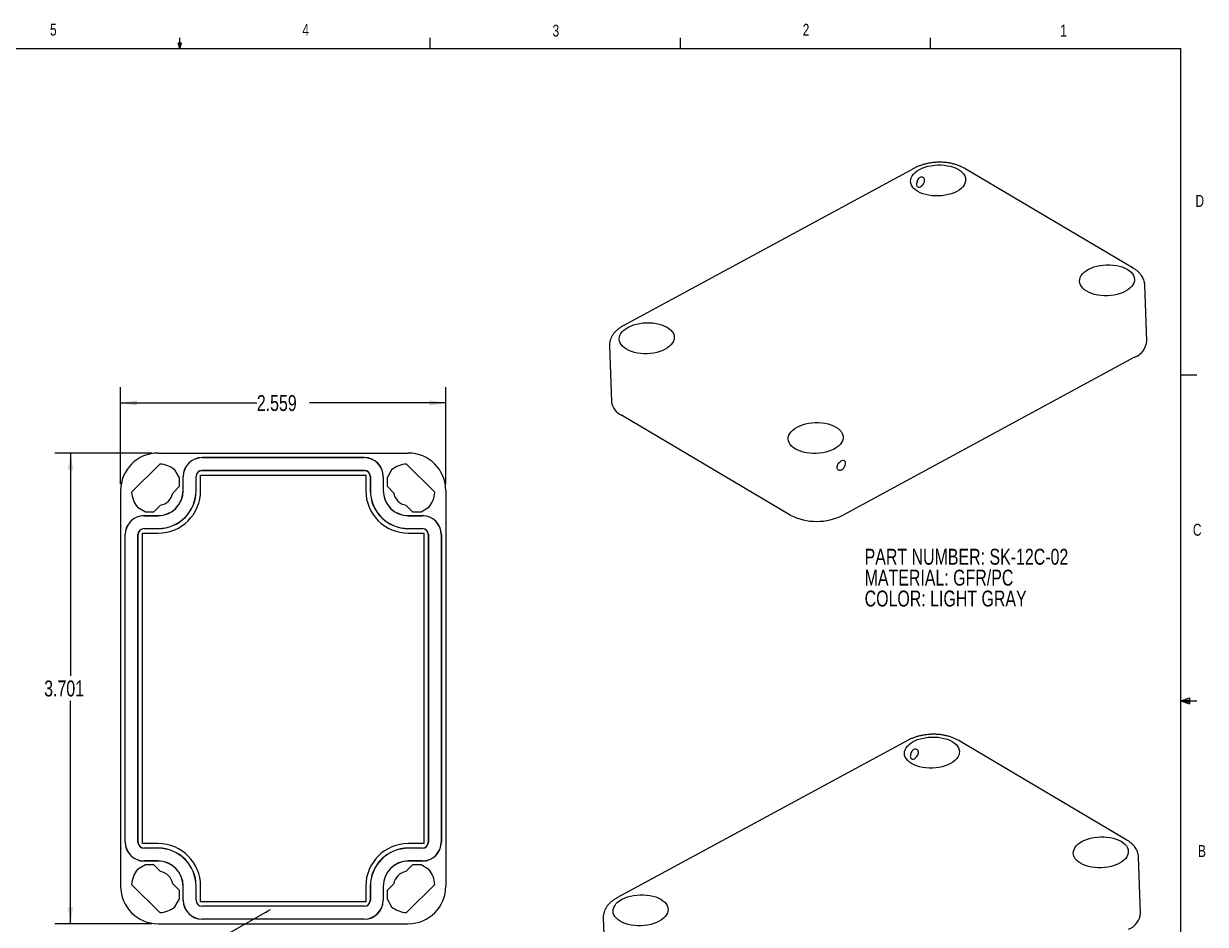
# Paper-space layout 'Layout1' of a CAD drawing. Extents: x 0.4 to 16.6, y 0.2 to 10.8.
# Drawn here: x 7.27 to 16.57, y 3.76 to 10.84 of the extents above; entities that cross this region are included whole.
import ezdxf

# ---------------------------------------------------------------- set-up
doc = ezdxf.new("R2010")
doc.units = 0
doc.header["$MEASUREMENT"] = 0
doc.linetypes.add('SLD-SOLID', pattern=[0])
doc.layers.get('0').update_dxf_attribs({"linetype": 'CONTINUOUS'})
doc.layers.add('SLD-0', color=7, linetype='SLD-SOLID')
doc.styles.add('SLDTEXTSTYLE1', font='TXT', dxfattribs={"width": 0.75})
doc.dimstyles.new('SLDDIMSTYLE1', dxfattribs={"dimtxt": 0.125, "dimasz": 0.13, "dimexe": 0, "dimexo": 0.0625, "dimgap": 0.03125, "dimtad": 0, "dimtih": 1, "dimtoh": 1, "dimdec": 3, "dimrnd": 1e-09, "dimzin": 12, "dimtxsty": 'SLDTEXTSTYLE1', "dimsah": 1, "dimcen": 0.09, "dimazin": 3, "dimtfac": 1, "dimtdec": 3, "dimtofl": 0, "dimtmove": 0, "dimatfit": 3, "dimtolj": 1, "dimtzin": 12})
doc.dimstyles.new('SLDDIMSTYLE2', dxfattribs={"dimtxt": 0.18, "dimasz": 0.04, "dimexe": 0, "dimexo": 0.0625, "dimgap": 0, "dimtad": 0, "dimtih": 1, "dimtoh": 1, "dimdec": 0, "dimrnd": 1e-09, "dimzin": 0, "dimtxsty": 'STANDARD', "dimblk1": 'DOT', "dimblk2": 'DOT', "dimsah": 1, "dimcen": 0.09, "dimazin": 3, "dimtfac": 0.04, "dimtdec": 0, "dimtofl": 0, "dimtmove": 0, "dimatfit": 3, "dimtolj": 1, "dimtzin": 0})

# ---------------------------------------------------------------- blocks, each defined once
blk = doc.blocks.new('SW_NOTE_3')
at = {"layer": 'SLD-0', "color": 0, "char_height": 0.125, "attachment_point": 1, "style": 'SLDTEXTSTYLE1'}
for s, insert in [('PART NUMBER: SK-12C-02', (0, 0.1611)), ('MATERIAL: GFR/PC', (0, -0.0032)), ('COLOR: LIGHT GRAY', (0, -0.1676))]:
    blk.add_mtext(s, dxfattribs=dict(at, insert=insert))
blk = doc.blocks.new('_D_1')
at = {"layer": 'SLD-0'}
for p, q in [((8.0343, 7.2164), (8.0343, 7.9804)), ((10.5933, 7.2164), (10.5933, 7.9804)), ((8.0343, 7.8554), (9.106, 7.8554)), ((10.5933, 7.8554), (9.5216, 7.8554))]:
    blk.add_line(p, q, dxfattribs=at)
for points in [[(8.0343, 7.8554), (8.1643, 7.8354), (8.1643, 7.8754)], [(10.5933, 7.8554), (10.4633, 7.8754), (10.4633, 7.8354)]]:
    blk.add_solid(points, dxfattribs=at)
at = {"layer": 'SLD-0', "insert": (9.106, 7.9173), "char_height": 0.125, "attachment_point": 1, "style": 'SLDTEXTSTYLE1'}
blk.add_mtext('2.559', dxfattribs=at)
blk = doc.blocks.new('_D_2')
at = {"layer": 'SLD-0'}
for p, q in [((8.2795, 7.4617), (7.5156, 7.4617)), ((7.6406, 7.4617), (7.6406, 5.7105)), ((7.6406, 3.7609), (7.6406, 5.5121)), ((8.2795, 3.7609), (7.5156, 3.7609))]:
    blk.add_line(p, q, dxfattribs=at)
for points in [[(7.6406, 7.4617), (7.6206, 7.3317), (7.6606, 7.3317)], [(7.6406, 3.7609), (7.6606, 3.8909), (7.6206, 3.8909)]]:
    blk.add_solid(points, dxfattribs=at)
at = {"layer": 'SLD-0', "insert": (7.4328, 5.6732), "char_height": 0.125, "attachment_point": 1, "style": 'SLDTEXTSTYLE1'}
blk.add_mtext('3.701', dxfattribs=at)
blk = doc.blocks.new('_DOT')
at = {"color": 0, "linetype": 'BYBLOCK'}
blk.add_line((-0.5, 0), (-1, 0), dxfattribs=at)
at = {"color": 0, "linetype": 'BYBLOCK', "const_width": 0.5}
blk.add_lwpolyline([(-0.25, 0, 1), (0.25, 0, 1)], format="xyb", close=True, dxfattribs=at)

psp = doc.layouts.get("Layout1")

# ---------------------------------------------------------------- linework, layer by layer
at = {"color": 7, "linetype": 'SLD-SOLID'}
for p, q in [((8.501, 10.6421), (8.501, 10.7269)), ((10.4698, 10.6421), (10.4698, 10.7269)), ((12.4385, 10.6421), (12.4385, 10.7269)), ((14.4073, 10.6421), (14.4073, 10.7269)), ((0.6263, 10.6421), (16.3763, 10.6421)), ((8.501, 10.6421), (8.4878, 10.684)), ((8.5136, 10.684), (8.4878, 10.684)), ((8.494, 10.684), (8.501, 10.6421)), ((8.501, 10.6421), (8.5136, 10.684)), ((8.5059, 10.684), (8.501, 10.6421)), ((16.3763, 0.3921), (16.3763, 10.6421)), ((14.2808, 9.7017), (11.9883, 8.4614)), ((16.0015, 8.9162), (14.6725, 9.7007)), ((16.1084, 8.3429), (16.0924, 8.7819)), ((11.8808, 8.3045), (11.8968, 7.8655)), ((16.0127, 8.2145), (13.7202, 6.9741)), ((16.3763, 8.0753), (16.5013, 8.0753)), ((13.3032, 6.974), (11.9742, 7.7586)), ((8.3295, 7.4617), (10.298, 7.4617)), ((8.1213, 7.1531), (8.3429, 7.3746)), ((8.676, 7.4262), (9.9516, 7.4262)), ((9.9516, 7.4252), (8.676, 7.4252)), ((10.2847, 7.3746), (10.5063, 7.1531)), ((8.4969, 7.2663), (8.4606, 7.3288)), ((8.4969, 7.2001), (8.4969, 7.2663)), ((8.5264, 7.1664), (8.5264, 7.2766)), ((8.5274, 7.1664), (8.5274, 7.2766)), ((8.6278, 7.1664), (8.6278, 7.2766)), ((8.6288, 7.1664), (8.6288, 7.2766)), ((8.6642, 7.2884), (9.9634, 7.2884)), ((8.6642, 7.1664), (8.6642, 7.2884)), ((9.9516, 7.3249), (8.676, 7.3249)), ((8.676, 7.3239), (9.9516, 7.3239)), ((9.9634, 7.2884), (9.9634, 7.1664)), ((9.9988, 7.2766), (9.9988, 7.1664)), ((9.9998, 7.2766), (9.9998, 7.1664)), ((10.1002, 7.2766), (10.1002, 7.1664)), ((10.1012, 7.2766), (10.1012, 7.1664)), ((10.167, 7.3288), (10.1307, 7.2663)), ((10.1307, 7.2663), (10.1307, 7.2001)), ((8.0343, 7.1664), (8.0343, 4.0562)), ((8.4441, 7.1473), (8.4969, 7.2001)), ((10.1307, 7.2001), (10.1835, 7.1473)), ((10.5933, 7.1664), (10.5933, 4.0562)), ((8.1672, 7.0353), (8.2296, 6.9991)), ((8.2296, 6.9991), (8.2958, 6.9991)), ((8.2958, 6.9991), (8.3486, 7.0518)), ((10.279, 7.0518), (10.3317, 6.9991)), ((10.3317, 6.9991), (10.398, 6.9991)), ((10.398, 6.9991), (10.4604, 7.0353)), ((8.2193, 6.9696), (8.3295, 6.9696)), ((8.2193, 6.9686), (8.3295, 6.9686)), ((10.298, 6.9696), (10.4083, 6.9696)), ((10.298, 6.9686), (10.4083, 6.9686)), ((8.0697, 4.4026), (8.0697, 6.8199)), ((8.0707, 4.4026), (8.0707, 6.8199)), ((8.1711, 4.4026), (8.1711, 6.8199)), ((8.1721, 4.4026), (8.1721, 6.8199)), ((8.2075, 6.8318), (8.3295, 6.8318)), ((8.2075, 4.3908), (8.2075, 6.8318)), ((8.2193, 6.8682), (8.3295, 6.8682)), ((8.2193, 6.8672), (8.3295, 6.8672)), ((10.298, 6.8682), (10.4083, 6.8682)), ((10.298, 6.8672), (10.4083, 6.8672)), ((10.298, 6.8318), (10.4201, 6.8318)), ((10.4201, 6.8318), (10.4201, 4.3908)), ((10.4555, 6.8199), (10.4555, 4.4026)), ((10.4565, 6.8199), (10.4565, 4.4026)), ((10.5569, 6.8199), (10.5569, 4.4026)), ((10.5579, 6.8199), (10.5579, 4.4026)), ((16.3763, 5.5128), (16.4434, 5.5368)), ((16.3763, 5.5128), (16.4434, 5.5218)), ((16.3763, 5.5128), (16.5013, 5.5128)), ((16.3763, 5.5128), (16.4434, 5.4902)), ((16.3763, 5.5128), (16.4434, 5.5025)), ((16.4434, 5.5368), (16.4434, 5.4902)), ((14.2319, 5.2042), (11.9394, 3.9638)), ((15.9526, 4.4187), (14.6236, 5.2032)), ((8.3295, 4.3908), (8.2075, 4.3908)), ((10.4201, 4.3908), (10.298, 4.3908)), ((8.3295, 4.3554), (8.2193, 4.3554)), ((8.3295, 4.3544), (8.2193, 4.3544)), ((10.4083, 4.3554), (10.298, 4.3554)), ((10.4083, 4.3544), (10.298, 4.3544)), ((16.0596, 3.8454), (16.0436, 4.2844)), ((8.2296, 4.2235), (8.1672, 4.1872)), ((8.3295, 4.254), (8.2193, 4.254)), ((8.3295, 4.253), (8.2193, 4.253)), ((8.2958, 4.2235), (8.2296, 4.2235)), ((8.3486, 4.1707), (8.2958, 4.2235)), ((10.3317, 4.2235), (10.279, 4.1707)), ((10.4083, 4.254), (10.298, 4.254)), ((10.4083, 4.253), (10.298, 4.253)), ((10.398, 4.2235), (10.3317, 4.2235)), ((10.4604, 4.1872), (10.398, 4.2235)), ((8.3429, 3.8479), (8.1213, 4.0695)), ((8.4969, 4.0225), (8.4441, 4.0752)), ((8.4969, 3.9562), (8.4969, 4.0225)), ((8.5264, 3.9459), (8.5264, 4.0562)), ((8.5274, 3.9459), (8.5274, 4.0562)), ((8.6278, 3.9459), (8.6278, 4.0562)), ((8.6288, 3.9459), (8.6288, 4.0562)), ((8.6642, 3.9341), (8.6642, 4.0562)), ((9.9634, 4.0562), (9.9634, 3.9341)), ((9.9988, 4.0562), (9.9988, 3.9459)), ((9.9998, 4.0562), (9.9998, 3.9459)), ((10.1002, 4.0562), (10.1002, 3.9459)), ((10.1012, 4.0562), (10.1012, 3.9459)), ((10.1835, 4.0752), (10.1307, 4.0225)), ((10.1307, 4.0225), (10.1307, 3.9562)), ((10.5063, 4.0695), (10.2847, 3.8479)), ((8.4606, 3.8938), (8.4969, 3.9562)), ((9.9634, 3.9341), (8.6642, 3.9341)), ((10.1307, 3.9562), (10.167, 3.8938)), ((9.9516, 3.8987), (8.676, 3.8987)), ((9.9516, 3.8977), (8.676, 3.8977)), ((8.3295, 3.7609), (10.298, 3.7609)), ((9.9516, 3.7973), (8.676, 3.7973)), ((9.9516, 3.7963), (8.676, 3.7963)), ((11.8319, 3.807), (11.8479, 3.368))]:
    psp.add_line(p, q, dxfattribs=at)
at = {"color": 7, "linetype": 'SLD-SOLID', "flags": 128}
for points in [[(14.3204, 9.6907), (14.3407, 9.7005), (14.3628, 9.7089), (14.3865, 9.7158), (14.4113, 9.721), (14.4369, 9.7245), (14.463, 9.7263), (14.4891, 9.7263), (14.5149, 9.7245), (14.54, 9.721), (14.564, 9.7158), (14.5866, 9.7089), (14.6074, 9.7006), (14.6262, 9.6908), (14.6426, 9.6798), (14.6565, 9.6676), (14.6677, 9.6546), (14.6758, 9.6408), (14.681, 9.6265), (14.683, 9.6119), (14.6818, 9.5971), (14.6776, 9.5825), (14.6702, 9.5682), (14.6599, 9.5544), (14.6467, 9.5413), (14.6309, 9.5292), (14.6128, 9.5181), (14.5925, 9.5084), (14.5703, 9.5), (14.5467, 9.4931), (14.5219, 9.4879), (14.4962, 9.4844), (14.4702, 9.4826), (14.4441, 9.4826), (14.4183, 9.4843), (14.3932, 9.4879), (14.3692, 9.4931), (14.3466, 9.4999), (14.3258, 9.5083), (14.307, 9.5181), (14.2905, 9.5291), (14.2766, 9.5412), (14.2655, 9.5543), (14.2573, 9.5681), (14.2522, 9.5824), (14.2502, 9.597), (14.2513, 9.6118), (14.2556, 9.6264), (14.263, 9.6407), (14.2733, 9.6545), (14.2864, 9.6676), (14.3022, 9.6797), (14.3204, 9.6907)], [(15.6494, 8.9062), (15.6697, 8.916), (15.6918, 8.9244), (15.7155, 8.9312), (15.7403, 8.9365), (15.7659, 8.94), (15.792, 8.9418), (15.8181, 8.9418), (15.8439, 8.94), (15.869, 8.9365), (15.893, 8.9313), (15.9155, 8.9244), (15.9364, 8.916), (15.9552, 8.9063), (15.9716, 8.8952), (15.9855, 8.8831), (15.9966, 8.8701), (16.0048, 8.8563), (16.01, 8.842), (16.012, 8.8273), (16.0108, 8.8126), (16.0065, 8.798), (15.9992, 8.7836), (15.9889, 8.7699), (15.9757, 8.7568), (15.9599, 8.7447), (15.9418, 8.7336), (15.9214, 8.7238), (15.8993, 8.7155), (15.8757, 8.7086), (15.8508, 8.7034), (15.8252, 8.6998), (15.7991, 8.6981), (15.773, 8.6981), (15.7473, 8.6998), (15.7222, 8.7034), (15.6982, 8.7086), (15.6756, 8.7154), (15.6547, 8.7238), (15.636, 8.7336), (15.6195, 8.7446), (15.6056, 8.7567), (15.5945, 8.7698), (15.5863, 8.7836), (15.5812, 8.7979), (15.5792, 8.8125), (15.5803, 8.8272), (15.5846, 8.8419), (15.5919, 8.8562), (15.6023, 8.87), (15.6154, 8.883), (15.6312, 8.8952), (15.6494, 8.9062)], [(12.0279, 8.4504), (12.0482, 8.4601), (12.0703, 8.4685), (12.094, 8.4754), (12.1188, 8.4806), (12.1444, 8.4841), (12.1705, 8.4859), (12.1966, 8.4859), (12.2224, 8.4842), (12.2474, 8.4806), (12.2715, 8.4754), (12.294, 8.4686), (12.3149, 8.4602), (12.3337, 8.4504), (12.3501, 8.4394), (12.364, 8.4273), (12.3751, 8.4142), (12.3833, 8.4004), (12.3885, 8.3861), (12.3905, 8.3715), (12.3893, 8.3567), (12.385, 8.3421), (12.3777, 8.3278), (12.3673, 8.314), (12.3542, 8.3009), (12.3384, 8.2888), (12.3202, 8.2778), (12.2999, 8.268), (12.2778, 8.2596), (12.2542, 8.2527), (12.2293, 8.2475), (12.2037, 8.244), (12.1776, 8.2422), (12.1515, 8.2422), (12.1258, 8.244), (12.1007, 8.2475), (12.0767, 8.2527), (12.0541, 8.2596), (12.0332, 8.2679), (12.0145, 8.2777), (11.998, 8.2887), (11.9841, 8.3009), (11.973, 8.3139), (11.9648, 8.3277), (11.9597, 8.342), (11.9577, 8.3566), (11.9588, 8.3714), (11.9631, 8.386), (11.9704, 8.4003), (11.9808, 8.4141), (11.9939, 8.4272), (12.0097, 8.4393), (12.0279, 8.4504)], [(13.3569, 7.6658), (13.3772, 7.6756), (13.3993, 7.684), (13.4229, 7.6908), (13.4478, 7.6961), (13.4734, 7.6996), (13.4995, 7.7014), (13.5256, 7.7014), (13.5513, 7.6996), (13.5764, 7.6961), (13.6004, 7.6909), (13.623, 7.684), (13.6439, 7.6757), (13.6626, 7.6659), (13.6791, 7.6549), (13.693, 7.6427), (13.7041, 7.6297), (13.7123, 7.6159), (13.7174, 7.6016), (13.7194, 7.5869), (13.7183, 7.5722), (13.714, 7.5576), (13.7067, 7.5433), (13.6963, 7.5295), (13.6832, 7.5164), (13.6674, 7.5043), (13.6492, 7.4932), (13.6289, 7.4835), (13.6068, 7.4751), (13.5831, 7.4682), (13.5583, 7.463), (13.5327, 7.4595), (13.5066, 7.4577), (13.4805, 7.4577), (13.4547, 7.4594), (13.4297, 7.463), (13.4056, 7.4682), (13.3831, 7.475), (13.3622, 7.4834), (13.3434, 7.4932), (13.327, 7.5042), (13.3131, 7.5163), (13.302, 7.5294), (13.2938, 7.5432), (13.2886, 7.5575), (13.2866, 7.5721), (13.2878, 7.5869), (13.2921, 7.6015), (13.2994, 7.6158), (13.3098, 7.6296), (13.3229, 7.6427), (13.3387, 7.6548), (13.3569, 7.6658)], [(13.7073, 7.3285), (13.7162, 7.3349), (13.7243, 7.3436), (13.7309, 7.3539), (13.7355, 7.3652), (13.7377, 7.3763), (13.7374, 7.3865), (13.7344, 7.3949), (13.7292, 7.4008), (13.7221, 7.4037), (13.7137, 7.4035), (13.7046, 7.4001)], [(14.2715, 5.1932), (14.2918, 5.203), (14.314, 5.2114), (14.3376, 5.2182), (14.3625, 5.2235), (14.3881, 5.227), (14.4141, 5.2288), (14.4403, 5.2288), (14.466, 5.227), (14.4911, 5.2235), (14.5151, 5.2183), (14.5377, 5.2114), (14.5585, 5.203), (14.5773, 5.1933), (14.5938, 5.1822), (14.6077, 5.1701), (14.6188, 5.1571), (14.627, 5.1433), (14.6321, 5.129), (14.6341, 5.1143), (14.633, 5.0996), (14.6287, 5.085), (14.6213, 5.0706), (14.611, 5.0569), (14.5979, 5.0438), (14.5821, 5.0317), (14.5639, 5.0206), (14.5436, 5.0108), (14.5215, 5.0025), (14.4978, 4.9956), (14.473, 4.9904), (14.4474, 4.9868), (14.4213, 4.9851), (14.3952, 4.9851), (14.3694, 4.9868), (14.3443, 4.9903), (14.3203, 4.9956), (14.2977, 5.0024), (14.2769, 5.0108), (14.2581, 5.0206), (14.2417, 5.0316), (14.2278, 5.0437), (14.2167, 5.0568), (14.2085, 5.0706), (14.2033, 5.0849), (14.2013, 5.0995), (14.2025, 5.1142), (14.2068, 5.1289), (14.2141, 5.1432), (14.2244, 5.157), (14.2376, 5.17), (14.2534, 5.1822), (14.2715, 5.1932)], [(15.6005, 4.4087), (15.6208, 4.4185), (15.643, 4.4269), (15.6666, 4.4337), (15.6914, 4.4389), (15.7171, 4.4425), (15.7431, 4.4443), (15.7692, 4.4443), (15.795, 4.4425), (15.8201, 4.439), (15.8441, 4.4337), (15.8667, 4.4269), (15.8875, 4.4185), (15.9063, 4.4088), (15.9228, 4.3977), (15.9367, 4.3856), (15.9478, 4.3725), (15.956, 4.3588), (15.9611, 4.3444), (15.9631, 4.3298), (15.962, 4.3151), (15.9577, 4.3004), (15.9503, 4.2861), (15.94, 4.2723), (15.9268, 4.2593), (15.9111, 4.2471), (15.8929, 4.2361), (15.8726, 4.2263), (15.8505, 4.2179), (15.8268, 4.2111), (15.802, 4.2059), (15.7764, 4.2023), (15.7503, 4.2005), (15.7242, 4.2005), (15.6984, 4.2023), (15.6733, 4.2058), (15.6493, 4.2111), (15.6267, 4.2179), (15.6059, 4.2263), (15.5871, 4.236), (15.5706, 4.2471), (15.5568, 4.2592), (15.5456, 4.2723), (15.5374, 4.286), (15.5323, 4.3003), (15.5303, 4.315), (15.5314, 4.3297), (15.5357, 4.3444), (15.5431, 4.3587), (15.5534, 4.3725), (15.5666, 4.3855), (15.5823, 4.3977), (15.6005, 4.4087)], [(11.979, 3.9528), (11.9993, 3.9626), (12.0215, 3.971), (12.0451, 3.9778), (12.0699, 3.9831), (12.0956, 3.9866), (12.1216, 3.9884), (12.1477, 3.9884), (12.1735, 3.9866), (12.1986, 3.9831), (12.2226, 3.9779), (12.2452, 3.971), (12.266, 3.9627), (12.2848, 3.9529), (12.3013, 3.9419), (12.3152, 3.9297), (12.3263, 3.9167), (12.3345, 3.9029), (12.3396, 3.8886), (12.3416, 3.8739), (12.3405, 3.8592), (12.3362, 3.8446), (12.3288, 3.8303), (12.3185, 3.8165), (12.3053, 3.8034), (12.2896, 3.7913), (12.2714, 3.7802), (12.2511, 3.7705), (12.2289, 3.7621), (12.2053, 3.7552), (12.1805, 3.75), (12.1548, 3.7465), (12.1288, 3.7447), (12.1027, 3.7447), (12.0769, 3.7464), (12.0518, 3.75), (12.0278, 3.7552), (12.0052, 3.762), (11.9844, 3.7704), (11.9656, 3.7802), (11.9491, 3.7912), (11.9352, 3.8033), (11.9241, 3.8164), (11.9159, 3.8302), (11.9108, 3.8445), (11.9088, 3.8591), (11.9099, 3.8739), (11.9142, 3.8885), (11.9216, 3.9028), (11.9319, 3.9166), (11.9451, 3.9297), (11.9608, 3.9418), (11.979, 3.9528)]]:
    psp.add_lwpolyline(points, dxfattribs=at)
at = {"color": 7, "linetype": 'SLD-SOLID'}
for centre, radius, start, end in [((15.9598, 8.3538), 0.149, 290.78507, 355.82056), ((12.0362, 7.885), 0.1408, 187.92291, 243.86844), ((8.3295, 7.1664), 0.2953, 90, 180), ((10.298, 7.1664), 0.2953, 0, 90), ((8.3295, 7.1664), 0.2087, 51.09174, 86.33123), ((8.676, 7.2766), 0.1496, 90, 180), ((8.676, 7.2766), 0.1486, 90, 180), ((9.9516, 7.2766), 0.1496, 360, 90), ((9.9516, 7.2766), 0.1486, 360, 90), ((10.298, 7.1664), 0.2087, 93.66877, 128.90826), ((8.676, 7.2766), 0.0482, 90, 180), ((8.676, 7.2766), 0.0472, 90, 180), ((9.9516, 7.2766), 0.0482, 0, 90), ((9.9516, 7.2766), 0.0472, 360, 90), ((8.3295, 7.1664), 0.1969, 270, 0), ((8.3295, 7.1664), 0.3346, 270, 0), ((8.3295, 7.1664), 0.2992, 270, 0), ((8.3295, 7.1664), 0.1979, 270, 0), ((8.3295, 7.1664), 0.2982, 270, 0), ((10.298, 7.1664), 0.3346, 180, 270), ((10.298, 7.1664), 0.2992, 180, 270), ((10.298, 7.1664), 0.2982, 180, 270), ((10.298, 7.1664), 0.1979, 180, 270), ((10.298, 7.1664), 0.1969, 180, 270), ((8.3295, 7.1664), 0.2087, 183.66877, 218.90826), ((8.3295, 7.1664), 0.1161, 279.44516, 350.55484), ((10.298, 7.1664), 0.1161, 189.44516, 260.55484), ((10.298, 7.1664), 0.2087, 321.09174, 356.33123), ((13.5116, 7.3837), 0.4597, 243.03658, 296.98526), ((8.2193, 6.8199), 0.1496, 90, 180), ((8.2193, 6.8199), 0.1486, 90, 180), ((10.4083, 6.8199), 0.1496, 360, 90), ((10.4083, 6.8199), 0.1486, 360, 90), ((8.2193, 6.8199), 0.0482, 90, 180), ((8.2193, 6.8199), 0.0472, 90, 180), ((10.4083, 6.8199), 0.0482, 360, 90), ((10.4083, 6.8199), 0.0472, 360, 90), ((8.2193, 4.4026), 0.1496, 180, 270), ((8.2193, 4.4026), 0.1486, 180, 270), ((8.2193, 4.4026), 0.0482, 180, 270), ((8.2193, 4.4026), 0.0472, 180, 270), ((8.3295, 4.0562), 0.3346, 360, 90), ((10.298, 4.0562), 0.3346, 90, 180), ((10.4083, 4.4026), 0.1496, 270, 0), ((10.4083, 4.4026), 0.0472, 270, 0), ((10.4083, 4.4026), 0.1486, 270, 0), ((10.4083, 4.4026), 0.0482, 270, 0), ((8.3295, 4.0562), 0.2992, 360, 90), ((8.3295, 4.0562), 0.2982, 360, 90), ((10.298, 4.0562), 0.2992, 90, 180), ((10.298, 4.0562), 0.2982, 90, 180), ((8.3295, 4.0562), 0.2087, 141.09174, 176.33123), ((8.3295, 4.0562), 0.1979, 0, 90), ((8.3295, 4.0562), 0.1969, 360, 90), ((10.298, 4.0562), 0.1979, 90, 180), ((10.298, 4.0562), 0.1969, 90, 180), ((10.298, 4.0562), 0.2087, 3.66877, 38.90826), ((8.3295, 4.0562), 0.1161, 9.44516, 80.55484), ((10.298, 4.0562), 0.1161, 99.44516, 170.55484), ((8.3295, 4.0562), 0.2953, 180, 270), ((10.298, 4.0562), 0.2953, 270, 0), ((8.676, 3.9459), 0.1496, 180, 270), ((8.676, 3.9459), 0.1486, 180, 270), ((8.676, 3.9459), 0.0482, 180, 270), ((8.676, 3.9459), 0.0472, 180, 270), ((9.9516, 3.9459), 0.1496, 270, 0), ((9.9516, 3.9459), 0.0472, 270, 0), ((9.9516, 3.9459), 0.1486, 270, 0), ((9.9516, 3.9459), 0.0482, 270, 0), ((8.3295, 4.0562), 0.2087, 273.66877, 308.90826), ((10.298, 4.0562), 0.2087, 231.09174, 266.33123), ((15.911, 3.8563), 0.149, 290.78507, 355.82056)]:
    psp.add_arc(centre, radius, start, end, dxfattribs=at)
for points, knots in [([(14.6725, 9.7007), (14.6685, 9.703), (14.6573, 9.7094), (14.6375, 9.7186), (14.6128, 9.7278), (14.5867, 9.7353), (14.5596, 9.7411), (14.5318, 9.7452), (14.5034, 9.7476), (14.4748, 9.7482), (14.4461, 9.7471), (14.4176, 9.7443), (14.3895, 9.7397), (14.3621, 9.7335), (14.3356, 9.7257), (14.3106, 9.7163), (14.2926, 9.708), (14.2831, 9.703), (14.2808, 9.7017)], [0, 0, 0, 0, 0.0373869, 0.1054541, 0.1734897, 0.2413843, 0.3090291, 0.376416, 0.443592, 0.5106314, 0.5776212, 0.6446534, 0.7117941, 0.7791417, 0.8467941, 0.9148421, 0.9795886, 1, 1, 1, 1]), ([(14.3058, 9.5536), (14.303, 9.5552), (14.3009, 9.5578), (14.2979, 9.5646), (14.297, 9.5688), (14.2966, 9.5783), (14.297, 9.5837), (14.2993, 9.5944), (14.3011, 9.6), (14.3059, 9.6102), (14.3089, 9.615), (14.3159, 9.623), (14.3199, 9.6263), (14.3284, 9.6307), (14.3327, 9.6319), (14.3412, 9.632), (14.3452, 9.6309), (14.3522, 9.6269), (14.3551, 9.6239), (14.3592, 9.6165), (14.3604, 9.6121), (14.3609, 9.6026), (14.3601, 9.5975), (14.3567, 9.5873), (14.3541, 9.5823), (14.3477, 9.5728), (14.3439, 9.5685), (14.3358, 9.5611), (14.3315, 9.558), (14.3232, 9.5536), (14.3191, 9.5522), (14.3118, 9.5515), (14.3085, 9.552), (14.3058, 9.5536)], [0, 0, 0, 0, 0.0625, 0.0625, 0.125, 0.125, 0.1875, 0.1875, 0.25, 0.25, 0.3125, 0.3125, 0.375, 0.375, 0.4375, 0.4375, 0.5, 0.5, 0.5625, 0.5625, 0.625, 0.625, 0.6875, 0.6875, 0.75, 0.75, 0.8125, 0.8125, 0.875, 0.875, 0.9375, 0.9375, 1, 1, 1, 1]), ([(16.0921, 8.7817), (16.092, 8.7862), (16.0915, 8.7972), (16.0876, 8.8143), (16.0811, 8.8326), (16.0719, 8.8502), (16.0602, 8.8669), (16.0461, 8.8827), (16.0295, 8.8975), (16.0142, 8.9085), (16.0045, 8.9144), (16.0015, 8.9162)], [0, 0, 0, 0, 0.082791, 0.199864, 0.317067, 0.435735, 0.557033, 0.681803, 0.810377, 0.94244, 1, 1, 1, 1]), ([(11.9883, 8.4614), (11.9842, 8.4591), (11.9725, 8.4526), (11.9547, 8.4406), (11.9356, 8.4249), (11.919, 8.4078), (11.9052, 8.3895), (11.8943, 8.3702), (11.8865, 8.3505), (11.882, 8.3305), (11.8802, 8.3152), (11.8809, 8.3067), (11.881, 8.3047)], [0, 0, 0, 0, 0.063906, 0.183021, 0.302533, 0.421224, 0.53784, 0.65123, 0.760816, 0.866768, 0.96982, 1, 1, 1, 1]), ([(13.7073, 7.3285), (13.703, 7.3263), (13.6987, 7.325), (13.6905, 7.3247), (13.6866, 7.3256), (13.6799, 7.3293), (13.6771, 7.3322), (13.6732, 7.3393), (13.672, 7.3436), (13.6717, 7.353), (13.6725, 7.358), (13.6758, 7.3682), (13.6782, 7.3732), (13.6845, 7.3828), (13.6882, 7.3871), (13.6962, 7.3947), (13.7004, 7.3978), (13.7046, 7.4001)], [0, 0, 0, 0, 0.125, 0.125, 0.25, 0.25, 0.375, 0.375, 0.5, 0.5, 0.625, 0.625, 0.75, 0.75, 0.875, 0.875, 1, 1, 1, 1]), ([(14.6236, 5.2032), (14.6197, 5.2055), (14.6085, 5.2118), (14.5887, 5.221), (14.5639, 5.2303), (14.5379, 5.2378), (14.5108, 5.2436), (14.4829, 5.2477), (14.4546, 5.25), (14.4259, 5.2507), (14.3972, 5.2495), (14.3687, 5.2467), (14.3406, 5.2422), (14.3132, 5.236), (14.2867, 5.2281), (14.2618, 5.2188), (14.2437, 5.2105), (14.2342, 5.2054), (14.2319, 5.2042)], [0, 0, 0, 0, 0.0373869, 0.1054541, 0.1734897, 0.2413843, 0.3090291, 0.376416, 0.443592, 0.5106314, 0.5776212, 0.6446534, 0.7117941, 0.7791417, 0.8467941, 0.9148421, 0.9795886, 1, 1, 1, 1]), ([(14.2569, 5.0561), (14.2542, 5.0577), (14.2521, 5.0602), (14.249, 5.067), (14.2481, 5.0713), (14.2477, 5.0808), (14.2482, 5.0862), (14.2504, 5.0969), (14.2522, 5.1024), (14.257, 5.1127), (14.26, 5.1174), (14.2671, 5.1255), (14.271, 5.1287), (14.2795, 5.1332), (14.2839, 5.1343), (14.2923, 5.1344), (14.2964, 5.1334), (14.3033, 5.1293), (14.3062, 5.1263), (14.3104, 5.119), (14.3116, 5.1145), (14.312, 5.1051), (14.3112, 5.1), (14.3078, 5.0897), (14.3053, 5.0847), (14.2989, 5.0753), (14.2951, 5.071), (14.287, 5.0636), (14.2826, 5.0605), (14.2743, 5.0561), (14.2702, 5.0547), (14.2629, 5.0539), (14.2597, 5.0545), (14.2569, 5.0561)], [0, 0, 0, 0, 0.0625, 0.0625, 0.125, 0.125, 0.1875, 0.1875, 0.25, 0.25, 0.3125, 0.3125, 0.375, 0.375, 0.4375, 0.4375, 0.5, 0.5, 0.5625, 0.5625, 0.625, 0.625, 0.6875, 0.6875, 0.75, 0.75, 0.8125, 0.8125, 0.875, 0.875, 0.9375, 0.9375, 1, 1, 1, 1]), ([(16.0433, 4.2842), (16.0431, 4.2887), (16.0427, 4.2997), (16.0388, 4.3168), (16.0322, 4.3351), (16.023, 4.3526), (16.0114, 4.3694), (15.9972, 4.3852), (15.9806, 4.3999), (15.9654, 4.4109), (15.9556, 4.4169), (15.9526, 4.4187)], [0, 0, 0, 0, 0.082791, 0.199864, 0.317067, 0.435735, 0.557033, 0.681803, 0.810377, 0.94244, 1, 1, 1, 1]), ([(11.9394, 3.9638), (11.9353, 3.9616), (11.9237, 3.9551), (11.9058, 3.943), (11.8868, 3.9274), (11.8702, 3.9103), (11.8563, 3.8919), (11.8454, 3.8727), (11.8376, 3.8529), (11.8331, 3.833), (11.8314, 3.8176), (11.832, 3.8091), (11.8322, 3.8072)], [0, 0, 0, 0, 0.063906, 0.183021, 0.302533, 0.421224, 0.53784, 0.65123, 0.760816, 0.866768, 0.96982, 1, 1, 1, 1])]:
    psp.add_open_spline(points, degree=3, knots=knots, dxfattribs=at)

# ---------------------------------------------------------------- block references
at = {"layer": 'SLD-0'}
psp.add_blockref('SW_NOTE_3', (13.8883, 6.5476), dxfattribs=at)

# ---------------------------------------------------------------- texts
at = {"color": 7, "linetype": 'CONTINUOUS', "char_height": 0.0937, "attachment_point": 1, "style": 'SLDTEXTSTYLE1'}
for s, insert in [('5', (7.4787, 10.8373)), ('4', (9.4643, 10.8357)), ('3', (11.4327, 10.8295)), ('2', (13.401, 10.8362)), ('1', (15.4274, 10.8301)), ('D', (16.4913, 9.491)), ('C', (16.4712, 6.9051)), ('B', (16.5115, 4.3791))]:
    psp.add_mtext(s, dxfattribs=dict(at, insert=insert))

# ---------------------------------------------------------------- dimensions: what is measured, and where the dimension line sits
at = {"layer": 'SLD-0'}
dim = psp.add_linear_dim(base=(10.5933, 7.8554), p1=(8.0343, 7.1664), p2=(10.5933, 7.1664), dimstyle='SLDDIMSTYLE1', dxfattribs=at)
dim.commit()
dim.dimension.update_dxf_attribs({"geometry": '_D_1', "text_midpoint": (9.3138, 7.8554), "dimtype": 160})
dim = psp.add_linear_dim(base=(7.6406, 3.7609), p1=(8.3295, 7.4617), p2=(8.3295, 3.7609), angle=90, dimstyle='SLDDIMSTYLE1', dxfattribs=at)
dim.commit()
dim.dimension.update_dxf_attribs({"geometry": '_D_2', "text_midpoint": (7.6406, 5.6113), "dimtype": 160})

# ---------------------------------------------------------------- leaders
psp.add_leader([(9.2108, 3.8694), (8.4798, 3.4556), (8.6298, 3.4556)], dimstyle='SLDDIMSTYLE2', dxfattribs=at)

doc.saveas('drawing.dxf')
